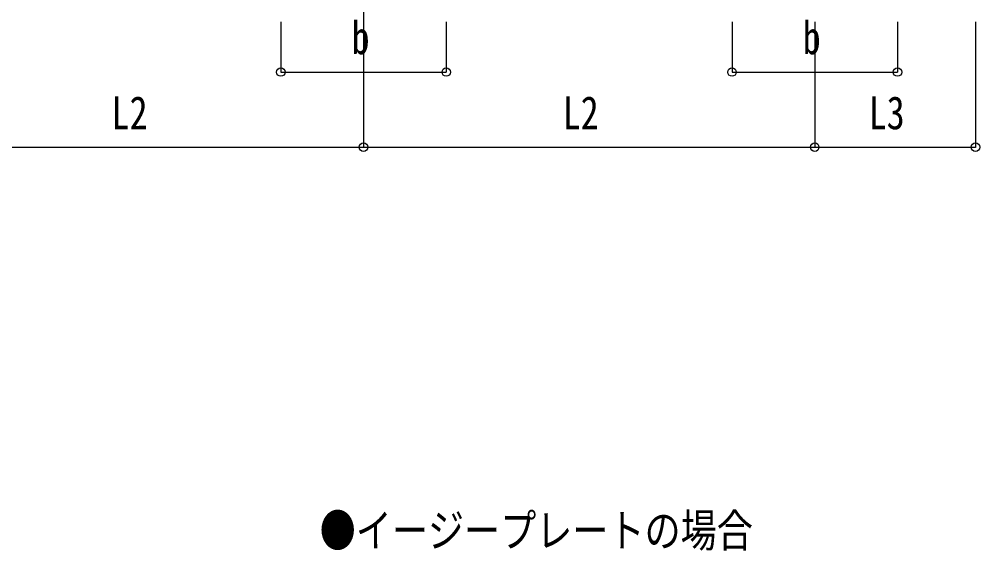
# Model space of a CAD drawing. Units: millimetres, scale not verified. Extents: x -16820 to 16820, y -11880 to 11880.
# Drawn here: x -3914 to -82, y -5775 to -3654 of the extents above; entities that cross this region are included whole.
import ezdxf
from ezdxf.enums import TextEntityAlignment as Align

# ---------------------------------------------------------------- set-up
doc = ezdxf.new("R2010")
doc.units = ezdxf.units.MM
doc.header["$LTSCALE"] = 50
for name, color, linetype in [('0-2_USER1', 3, 'Continuous'), ('0-4_YKK_12', 2, 'Continuous'), ('0-7_YKK_D', 6, 'Continuous')]:
    doc.layers.add(name, color=color, linetype=linetype)
doc.styles.add('ＭＳ ゴシック', font='')
doc.styles.get('ＭＳ ゴシック').set_extended_font_data('MS Gothic')

msp = doc.modelspace()

# ---------------------------------------------------------------- linework, layer by layer
at = {"layer": '0-4_YKK_12'}
msp.add_line((-2540.42, -3315), (-2540.42, -3664), dxfattribs=at)
at = {"layer": '0-7_YKK_D'}
for p, q in [((-2870.42, -3665), (-2870.42, -3866)), ((-2540.42, -3665), (-2540.42, -4166)), ((-2540.42, -3665), (-2540.42, -4166)), ((-2210.42, -3665), (-2210.42, -3866)), ((-1070.42, -3665), (-1070.42, -3866)), ((-740.42, -3665), (-740.42, -4166)), ((-740.42, -3665), (-740.42, -4166)), ((-410.42, -3665), (-410.42, -3866)), ((-98.78, -3665), (-98.78, -4166)), ((-2870.42, -3865), (-2210.42, -3865)), ((-1070.42, -3865), (-410.42, -3865)), ((-4340.42, -4165), (-2540.42, -4165)), ((-2540.42, -4165), (-740.42, -4165)), ((-740.42, -4165), (-98.78, -4165))]:
    msp.add_line(p, q, dxfattribs=at)
for centre in [(-2870.42, -3865), (-2210.42, -3865), (-1070.42, -3865), (-410.42, -3865), (-2540.42, -4165), (-2540.42, -4165), (-740.42, -4165), (-740.42, -4165), (-98.78, -4165)]:
    msp.add_circle(centre, 17, dxfattribs=at)

# ---------------------------------------------------------------- texts
at = {"layer": '0-2_USER1', "style": 'ＭＳ ゴシック', "width": 0.8}
msp.add_text('●イージープレートの場合', height=132, dxfattribs=at).set_placement((-2715.7, -5799.67), align=Align.BOTTOM_LEFT)
at = {"layer": '0-7_YKK_D', "style": 'ＭＳ ゴシック', "width": 0.8}
for s, p in [('b', (-2588.42, -3833)), ('b', (-788.42, -3833)), ('L2', (-3546.02, -4133)), ('L2', (-1746.02, -4133)), ('L3', (-525.2, -4133))]:
    msp.add_text(s, height=132, dxfattribs=at).set_placement(p, align=Align.BOTTOM_LEFT)

doc.saveas('drawing.dxf')
